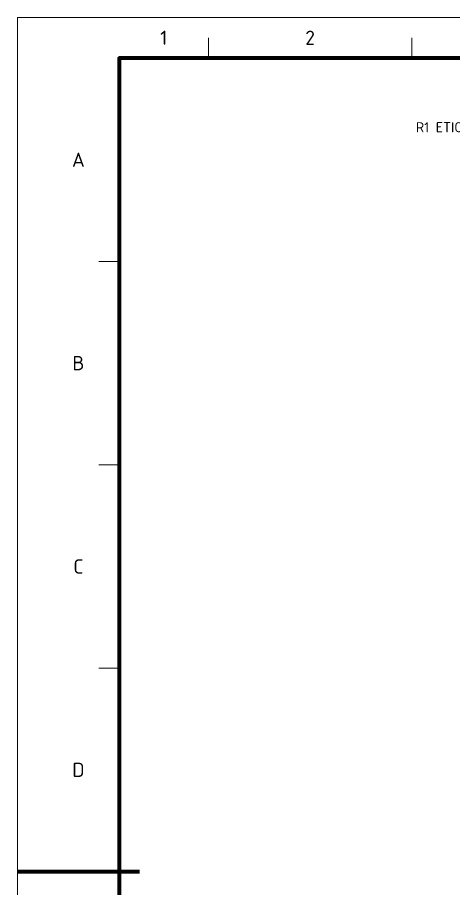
# Model space of a CAD drawing. Header units: millimetres. Extents: x 0 to 2208, y 0 to 420.
# Drawn here: x 1614 to 1721.3, y 205.8 to 420 of the extents above; entities that cross this region are included whole.
import ezdxf
from ezdxf.enums import TextEntityAlignment as Align

# ---------------------------------------------------------------- set-up
doc = ezdxf.new("R2010")
doc.units = ezdxf.units.MM
for name, color, linetype, lineweight in [('06-TEXTO', 7, 'CONTINUOUS', 25), ('07-RECUADRO', 7, 'CONTINUOUS', 70), ('08-FINA', 5, 'CONTINUOUS', 18)]:
    doc.layers.add(name, color=color, linetype=linetype, lineweight=lineweight)
doc.styles.add('ISO3098', font='isocpeur.ttf')

msp = doc.modelspace()

# ---------------------------------------------------------------- linework, layer by layer
at = {"layer": '07-RECUADRO'}
msp.add_line((1614, 210), (1644, 210), dxfattribs=at)
msp.add_lwpolyline([(1639, 10), (2198, 10), (2198, 410), (1639, 410)], close=True, dxfattribs=at)
at = {"layer": '08-FINA'}
for p, q in [((1661, 410), (1661, 415)), ((1711, 410), (1711, 415)), ((1639, 360), (1634, 360)), ((1639, 310), (1634, 310)), ((1639, 260), (1634, 260))]:
    msp.add_line(p, q, dxfattribs=at)
msp.add_lwpolyline([(1614, 0), (2208, 0), (2208, 420), (1614, 420)], close=True, dxfattribs=at)

# ---------------------------------------------------------------- texts
at = {"layer": '06-TEXTO', "style": 'ISO3098'}
for s, height, p in [('1', 3.5, (1650, 415)), ('2', 3.5, (1686, 415)), ('R1 ETIQUETA DESARROLLADA 264 × 234 mm (panel central 132 = arco 108° + alas 66) - ESC. 1:2', 2.5, (1788, 393)), ('A', 3.5, (1629, 385)), ('B', 3.5, (1629, 335)), ('C', 3.5, (1629, 285)), ('D', 3.5, (1629, 235))]:
    msp.add_text(s, height=height, dxfattribs=at).set_placement(p, align=Align.MIDDLE_CENTER)

doc.saveas('drawing.dxf')
